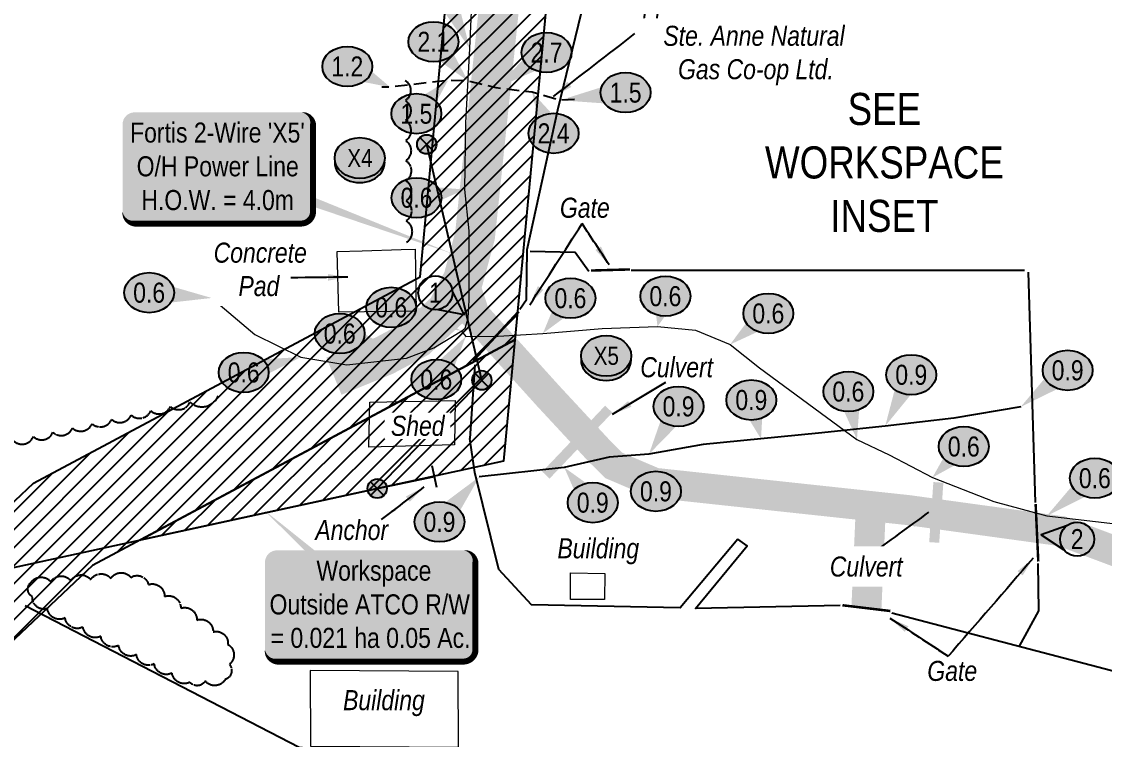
# Model space of a CAD drawing. Extents: x 634962 to 644935, y 5969185 to 5972988.
# Drawn here: x 642798.9 to 642906.8, y 5972466.2 to 5972537.9 of the extents above; entities that cross this region are included whole.
import ezdxf
from ezdxf.enums import TextEntityAlignment as Align

# ---------------------------------------------------------------- set-up
doc = ezdxf.new("R2010")
doc.units = 0
doc.header["$LTSCALE"] = 5
doc.linetypes.add('0', pattern=[1, 1, 0])
doc.linetypes.add('UG_PIPE', pattern=[1.875, 1.25, -0.625])
for name, color, linetype in [('AS-FENCE-DASH', 48, 'foc-FENCE-DASH'), ('AS-PIPE-UG', 44, 'UG_PIPE'), ('AS-PIPE-UG-T', 44, 'Continuous'), ('AS-POWER-BURIED-ATCO PIPELINES', 241, 'foc-POWER_BURIED'), ('AS-POWER-EXISTING-ANC', 72, 'Continuous'), ('AS-POWER-EXISTING-PP', 72, 'Continuous'), ('AS-POWER-OH-ATCO PIPELINES', 241, 'foc-OHPOWER'), ('AS-POWER-T', 104, 'Continuous'), ('AS-ROADS', 254, 'Continuous'), ('AS-SYMBOL', 7, 'Continuous'), ('CG-NOTES', 7, 'Continuous'), ('DETAIL-T', 7, 'Continuous'), ('P-CROSSINGS', 250, 'Continuous'), ('P-ELEVATION', 7, 'Continuous'), ('P-TEMP-ATCO PIPELINES-H_1', 71, 'Continuous'), ('P-TEMP-ATCO PIPELINES-T_1', 104, 'Continuous'), ('P-TEMP-ATCO PIPELINES_1', 104, 'Continuous'), ('T-BUSH', 110, '0')]:
    doc.layers.add(name, color=color, linetype=linetype)
doc.layers.add('AS-GENERAL', color=48, linetype='Continuous', lineweight=18)
doc.layers.add('AS-TELUS-ATCO PIPELINES', color=7, linetype='foc-TEL', lineweight=9, true_color=0xff9c38)
doc.styles.add('1.8', font='ARIALN.TTF', dxfattribs={"height": 1.8})
doc.styles.add('80', font='ARIALN.TTF', dxfattribs={"height": 10})
doc.styles.add('80CG', font='ARIALN.TTF', dxfattribs={"height": 10})
doc.styles.add('80L', font='ARIALN.TTF', dxfattribs={"height": 10})
doc.styles.add('Crossing', font='ARIALN.TTF', dxfattribs={"height": 10})
doc.styles.add('foc-LtypeFont', font='ARIALN.TTF', dxfattribs={"height": 7.35})
doc.linetypes.add('foc-FENCE-DASH', pattern='A,0.5,-0.5,1,-0.5,1,-0.5,1,-0.5,1,-0.5,["X",foc-LtypeFont,S=0.2,R=0,X=-0.625,Y=-0.75],-0.5', length=7.5)
doc.linetypes.add('foc-OHPOWER', pattern='A,10,-1,["O/P",foc-LtypeFont,S=0.2,R=0,X=-0.5,Y=-0.75],-3.25', length=14.25)
doc.linetypes.add('foc-POWER_BURIED', pattern='A,10,-1,["P",foc-LtypeFont,S=0.2,R=0,X=-0.425,Y=-0.75],-2', length=13)
doc.linetypes.add('foc-TEL', pattern='A,2,-1,["T",foc-LtypeFont,S=0.2,R=0,X=-0.425,Y=-0.75],-1.24,8', length=12.24)
doc.dimstyles.new('Compass 1 000', dxfattribs={"dimtxt": 1.8, "dimasz": 2, "dimexe": 0.2, "dimexo": 0.0625, "dimgap": 0.5, "dimtad": 0, "dimtih": 1, "dimtoh": 1, "dimzin": 0, "dimdsep": 46, "dimtxsty": '1.8', "dimcen": 0.1, "dimse1": 1, "dimse2": 1, "dimclrd": 256, "dimclrt": 256, "dimaunit": 1, "dimadec": 4, "dimazin": 0, "dimtfac": 0.06, "dimtofl": 0, "dimtmove": 0, "dimatfit": 0, "dimfxl": 0.2, "dimtolj": 1, "dimtzin": 0, "dimlwd": -1, "dimarcsym": 0})

# ---------------------------------------------------------------- blocks, each defined once
blk = doc.blocks.new('*U453')
at = {"color": 72}
blk.add_line((0.23, -1.08), (-0.23, 1.08), dxfattribs=at)
at = {"layer": 'AS-SYMBOL', "color": 72, "flags": 128}
blk.add_lwpolyline([(-5.71, -1.2), (0, 0)], dxfattribs=at)
blk = doc.blocks.new('POWERPOLE')
h = blk.add_hatch(color=255)
edge = h.paths.add_edge_path()
edge.add_arc((0, 0), 0.96, 0, 360)
at = {"linetype": 'Continuous'}
for p, q in [((0.68, -0.68), (-0.68, 0.68)), ((-0.68, -0.68), (0.68, 0.68))]:
    blk.add_line(p, q, dxfattribs=at)
blk.add_circle((0, 0), 0.96, dxfattribs=at)
blk = doc.blocks.new('*U662')
h = blk.add_hatch(color=255)
edge = h.paths.add_edge_path()
edge.add_line((-41.5, -28.5), (41.5, -28.5))
edge.add_arc((41.5, -22.5), 6, 270, 360)
edge.add_line((47.5, -22.5), (47.5, 21))
edge.add_arc((41.5, 21), 6, 0, 90)
edge.add_line((41.5, 27), (-41.5, 27))
edge.add_arc((-41.5, 21), 6, 90, 180)
edge.add_line((-47.5, 21), (-47.5, -22.5))
edge.add_arc((-41.5, -22.5), 6, 180, 270)
at = {"color": 104, "flags": 128}
blk.add_lwpolyline([(-41.5, -28.5, 3, 3, 0), (41.5, -28.5, 3, 3, 0.414214), (47.5, -22.5, 3, 3, 0), (47.5, 21, 3, 0, 0.414214), (41.5, 27, 0, 0, 0), (-41.5, 27, 0, 0, 0.414214), (-47.5, 21, 0, 0, 0), (-47.5, -22.5, 0, 3, 0.414214)], format="xyseb", close=True, dxfattribs=at)
blk.add_lwpolyline([(117.42, -43.7, 0, 7.5, 0), (0, 0, 0, 0, 0)], format="xyseb", dxfattribs=at)
at = {"color": 104, "style": '80'}
blk.add_attdef('ENTER_TEXT_001', (-26.85, -4.92), '', height=10, dxfattribs=at)
blk = doc.blocks.new('xing2')
h = blk.add_hatch(color=50)
h.dxf.hatch_style = 1
edge = h.paths.add_edge_path()
edge.add_ellipse((0, 0), major_axis=(-12.5, 0), ratio=0.816297, start_angle=0, end_angle=360)
h = blk.add_hatch(color=250)
h.dxf.hatch_style = 1
edge = h.paths.add_edge_path()
edge.add_ellipse((0, -2.05), major_axis=(-12.5, 0), ratio=0.816297, start_angle=0, end_angle=180)
edge.add_line((12.5, -2.05), (12.5, 0))
edge.add_ellipse((0, 0), major_axis=(-12.5, 0), ratio=0.816297, start_angle=0, end_angle=180, ccw=False)
edge.add_line((-12.5, 0), (-12.5, -2.05))
at = {"color": 250}
blk.add_ellipse((0, 0), major_axis=(-12.5, 0), ratio=0.816297, dxfattribs=at)
blk.add_ellipse((0, -2.05), major_axis=(-12.5, 0), ratio=0.816297, start_param=0, end_param=3.141593, dxfattribs=at)
at = {"color": 250, "style": 'Crossing'}
blk.add_attdef('CROSSING', text='', height=9, dxfattribs=at).set_placement((0.09, 0.02), align=Align.MIDDLE_CENTER)
at = {"color": 250, "style": 'Crossing', "flags": 1}
for tag, p in [('OWNER', (0.09, -12.49)), ('DESCRIPTION', (0.09, -25.77)), ('LOCATION', (0.09, -39.3)), ('DWG_REF', (0.09, -52.84))]:
    blk.add_attdef(tag, text='', height=9, dxfattribs=at).set_placement(p, align=Align.MIDDLE_CENTER)
blk = doc.blocks.new('*U495')
at = {"layer": 'P-ELEVATION'}
h = blk.add_hatch(color=111, dxfattribs=at)
h.dxf.hatch_style = 1
edge = h.paths.add_edge_path()
edge.add_ellipse((0, 0), major_axis=(-12.45, 0), ratio=0.803368, start_angle=0, end_angle=360)
at = {"layer": 'P-ELEVATION', "color": 7, "flags": 128}
blk.add_lwpolyline([(0, 0, 12.5, 0, 0), (31.16, -2.65, 0, 0, 0)], format="xyseb", dxfattribs=at)
at = {"layer": 'P-ELEVATION', "color": 7}
blk.add_ellipse((0, 0), major_axis=(-12.45, 0), ratio=0.803368, dxfattribs=at)
at = {"layer": 'P-ELEVATION', "style": '80'}
blk.add_attdef('ELEVATION', text='', height=10, dxfattribs=at).set_placement((0, 0), align=Align.MIDDLE_CENTER)
blk = doc.blocks.new('*U496')
at = {"layer": 'P-ELEVATION'}
h = blk.add_hatch(color=111, dxfattribs=at)
h.dxf.hatch_style = 1
edge = h.paths.add_edge_path()
edge.add_ellipse((0, 0), major_axis=(-12.45, 0), ratio=0.803368, start_angle=0, end_angle=360)
at = {"layer": 'P-ELEVATION', "color": 7, "flags": 128}
blk.add_lwpolyline([(0, 0, 12.5, 0, 0), (28.47, 7.63, 0, 0, 0)], format="xyseb", dxfattribs=at)
at = {"layer": 'P-ELEVATION', "color": 7}
blk.add_ellipse((0, 0), major_axis=(-12.45, 0), ratio=0.803368, dxfattribs=at)
at = {"layer": 'P-ELEVATION', "style": '80'}
blk.add_attdef('ELEVATION', text='', height=10, dxfattribs=at).set_placement((0, 0), align=Align.MIDDLE_CENTER)
blk = doc.blocks.new('*U497')
at = {"layer": 'P-ELEVATION'}
h = blk.add_hatch(color=111, dxfattribs=at)
h.dxf.hatch_style = 1
edge = h.paths.add_edge_path()
edge.add_ellipse((0, 0), major_axis=(-12.45, 0), ratio=0.803368, start_angle=0, end_angle=360)
at = {"layer": 'P-ELEVATION', "color": 7, "flags": 128}
blk.add_lwpolyline([(0, 0, 12.5, 0, 0), (33.25, -12.35, 0, 0, 0)], format="xyseb", dxfattribs=at)
at = {"layer": 'P-ELEVATION', "color": 7}
blk.add_ellipse((0, 0), major_axis=(-12.45, 0), ratio=0.803368, dxfattribs=at)
at = {"layer": 'P-ELEVATION', "style": '80'}
blk.add_attdef('ELEVATION', text='', height=10, dxfattribs=at).set_placement((0, 0), align=Align.MIDDLE_CENTER)
blk = doc.blocks.new('*U498')
at = {"layer": 'P-ELEVATION'}
h = blk.add_hatch(color=111, dxfattribs=at)
h.dxf.hatch_style = 1
edge = h.paths.add_edge_path()
edge.add_ellipse((0, 0), major_axis=(-12.45, 0), ratio=0.803368, start_angle=0, end_angle=360)
at = {"layer": 'P-ELEVATION', "color": 7, "flags": 128}
blk.add_lwpolyline([(0, 0, 12.5, 0, 0), (35.18, -11.73, 0, 0, 0)], format="xyseb", dxfattribs=at)
at = {"layer": 'P-ELEVATION', "color": 7}
blk.add_ellipse((0, 0), major_axis=(-12.45, 0), ratio=0.803368, dxfattribs=at)
at = {"layer": 'P-ELEVATION', "style": '80'}
blk.add_attdef('ELEVATION', text='', height=10, dxfattribs=at).set_placement((0, 0), align=Align.MIDDLE_CENTER)
blk = doc.blocks.new('*U494')
at = {"layer": 'P-ELEVATION'}
h = blk.add_hatch(color=111, dxfattribs=at)
h.dxf.hatch_style = 1
edge = h.paths.add_edge_path()
edge.add_ellipse((0, 0), major_axis=(-12.45, 0), ratio=0.803368, start_angle=0, end_angle=360)
at = {"layer": 'P-ELEVATION', "color": 7, "flags": 128}
blk.add_lwpolyline([(0, 0, 12.5, 0, 0), (14.75, 21.49, 0, 0, 0)], format="xyseb", dxfattribs=at)
at = {"layer": 'P-ELEVATION', "color": 7}
blk.add_ellipse((0, 0), major_axis=(-12.45, 0), ratio=0.803368, dxfattribs=at)
at = {"layer": 'P-ELEVATION', "style": '80'}
blk.add_attdef('ELEVATION', text='', height=10, dxfattribs=at).set_placement((0, 0), align=Align.MIDDLE_CENTER)
blk = doc.blocks.new('*U492')
at = {"layer": 'P-ELEVATION'}
h = blk.add_hatch(color=111, dxfattribs=at)
h.dxf.hatch_style = 1
edge = h.paths.add_edge_path()
edge.add_ellipse((0, 0), major_axis=(-12.45, 0), ratio=0.803368, start_angle=0, end_angle=360)
at = {"layer": 'P-ELEVATION', "color": 7, "flags": 128}
blk.add_lwpolyline([(0, 0, 12.5, 0, 0), (13.92, -30.83, 0, 0, 0)], format="xyseb", dxfattribs=at)
at = {"layer": 'P-ELEVATION', "color": 7}
blk.add_ellipse((0, 0), major_axis=(-12.45, 0), ratio=0.803368, dxfattribs=at)
at = {"layer": 'P-ELEVATION', "style": '80'}
blk.add_attdef('ELEVATION', text='', height=10, dxfattribs=at).set_placement((0, 0), align=Align.MIDDLE_CENTER)
blk = doc.blocks.new('*U493')
at = {"layer": 'P-ELEVATION'}
h = blk.add_hatch(color=111, dxfattribs=at)
h.dxf.hatch_style = 1
edge = h.paths.add_edge_path()
edge.add_ellipse((0, 0), major_axis=(-12.45, 0), ratio=0.803368, start_angle=0, end_angle=360)
at = {"layer": 'P-ELEVATION', "color": 7, "flags": 128}
blk.add_lwpolyline([(0, 0, 12.5, 0, 0), (24.03, 4.09, 0, 0, 0)], format="xyseb", dxfattribs=at)
at = {"layer": 'P-ELEVATION', "color": 7}
blk.add_ellipse((0, 0), major_axis=(-12.45, 0), ratio=0.803368, dxfattribs=at)
at = {"layer": 'P-ELEVATION', "style": '80'}
blk.add_attdef('ELEVATION', text='', height=10, dxfattribs=at).set_placement((0, 0), align=Align.MIDDLE_CENTER)
blk = doc.blocks.new('*U499')
at = {"layer": 'P-ELEVATION'}
h = blk.add_hatch(color=111, dxfattribs=at)
h.dxf.hatch_style = 1
edge = h.paths.add_edge_path()
edge.add_ellipse((0, 0), major_axis=(-12.45, 0), ratio=0.803368, start_angle=0, end_angle=360)
at = {"layer": 'P-ELEVATION', "color": 7, "flags": 128}
blk.add_lwpolyline([(0, 0, 12.5, 0, 0), (-13.73, -17.58, 0, 0, 0)], format="xyseb", dxfattribs=at)
at = {"layer": 'P-ELEVATION', "color": 7}
blk.add_ellipse((0, 0), major_axis=(-12.45, 0), ratio=0.803368, dxfattribs=at)
at = {"layer": 'P-ELEVATION', "style": '80'}
blk.add_attdef('ELEVATION', text='', height=10, dxfattribs=at).set_placement((0, 0), align=Align.MIDDLE_CENTER)
blk = doc.blocks.new('*U500')
at = {"layer": 'P-ELEVATION'}
h = blk.add_hatch(color=111, dxfattribs=at)
h.dxf.hatch_style = 1
edge = h.paths.add_edge_path()
edge.add_ellipse((0, 0), major_axis=(-12.45, 0), ratio=0.803368, start_angle=0, end_angle=360)
at = {"layer": 'P-ELEVATION', "color": 7, "flags": 128}
blk.add_lwpolyline([(0, 0, 12.5, 0, 0), (-3.93, -15.06, 0, 0, 0)], format="xyseb", dxfattribs=at)
at = {"layer": 'P-ELEVATION', "color": 7}
blk.add_ellipse((0, 0), major_axis=(-12.45, 0), ratio=0.803368, dxfattribs=at)
at = {"layer": 'P-ELEVATION', "style": '80'}
blk.add_attdef('ELEVATION', text='', height=10, dxfattribs=at).set_placement((0, 0), align=Align.MIDDLE_CENTER)
blk = doc.blocks.new('*U501')
at = {"layer": 'P-ELEVATION'}
h = blk.add_hatch(color=111, dxfattribs=at)
h.dxf.hatch_style = 1
edge = h.paths.add_edge_path()
edge.add_ellipse((0, 0), major_axis=(-12.45, 0), ratio=0.803368, start_angle=0, end_angle=360)
at = {"layer": 'P-ELEVATION', "color": 7, "flags": 128}
blk.add_lwpolyline([(0, 0, 12.5, 0, 0), (-19.06, -15.5, 0, 0, 0)], format="xyseb", dxfattribs=at)
at = {"layer": 'P-ELEVATION', "color": 7}
blk.add_ellipse((0, 0), major_axis=(-12.45, 0), ratio=0.803368, dxfattribs=at)
at = {"layer": 'P-ELEVATION', "style": '80'}
blk.add_attdef('ELEVATION', text='', height=10, dxfattribs=at).set_placement((0, 0), align=Align.MIDDLE_CENTER)
blk = doc.blocks.new('*U502')
at = {"layer": 'P-ELEVATION'}
h = blk.add_hatch(color=111, dxfattribs=at)
h.dxf.hatch_style = 1
edge = h.paths.add_edge_path()
edge.add_ellipse((0, 0), major_axis=(-12.45, 0), ratio=0.803368, start_angle=0, end_angle=360)
at = {"layer": 'P-ELEVATION', "color": 7, "flags": 128}
blk.add_lwpolyline([(0, 0, 12.5, 0, 0), (4.29, -23.92, 0, 0, 0)], format="xyseb", dxfattribs=at)
at = {"layer": 'P-ELEVATION', "color": 7}
blk.add_ellipse((0, 0), major_axis=(-12.45, 0), ratio=0.803368, dxfattribs=at)
at = {"layer": 'P-ELEVATION', "style": '80'}
blk.add_attdef('ELEVATION', text='', height=10, dxfattribs=at).set_placement((0, 0), align=Align.MIDDLE_CENTER)
blk = doc.blocks.new('*U503')
at = {"layer": 'P-ELEVATION'}
h = blk.add_hatch(color=111, dxfattribs=at)
h.dxf.hatch_style = 1
edge = h.paths.add_edge_path()
edge.add_ellipse((0, 0), major_axis=(-12.45, 0), ratio=0.803368, start_angle=0, end_angle=360)
at = {"layer": 'P-ELEVATION', "color": 7, "flags": 128}
blk.add_lwpolyline([(0, 0, 12.5, 0, 0), (-15.65, -15.49, 0, 0, 0)], format="xyseb", dxfattribs=at)
at = {"layer": 'P-ELEVATION', "color": 7}
blk.add_ellipse((0, 0), major_axis=(-12.45, 0), ratio=0.803368, dxfattribs=at)
at = {"layer": 'P-ELEVATION', "style": '80'}
blk.add_attdef('ELEVATION', text='', height=10, dxfattribs=at).set_placement((0, 0), align=Align.MIDDLE_CENTER)
blk = doc.blocks.new('*U504')
at = {"layer": 'P-ELEVATION'}
h = blk.add_hatch(color=111, dxfattribs=at)
h.dxf.hatch_style = 1
edge = h.paths.add_edge_path()
edge.add_ellipse((0, 0), major_axis=(-12.45, 0), ratio=0.803368, start_angle=0, end_angle=360)
at = {"layer": 'P-ELEVATION', "color": 7, "flags": 128}
blk.add_lwpolyline([(0, 0, 12.5, 0, 0), (-23.97, -18.81, 0, 0, 0)], format="xyseb", dxfattribs=at)
at = {"layer": 'P-ELEVATION', "color": 7}
blk.add_ellipse((0, 0), major_axis=(-12.45, 0), ratio=0.803368, dxfattribs=at)
at = {"layer": 'P-ELEVATION', "style": '80'}
blk.add_attdef('ELEVATION', text='', height=10, dxfattribs=at).set_placement((0, 0), align=Align.MIDDLE_CENTER)
blk = doc.blocks.new('*U486')
at = {"layer": 'P-ELEVATION'}
h = blk.add_hatch(color=111, dxfattribs=at)
h.dxf.hatch_style = 1
edge = h.paths.add_edge_path()
edge.add_ellipse((0, 0), major_axis=(-12.45, 0), ratio=0.803368, start_angle=0, end_angle=360)
at = {"layer": 'P-ELEVATION', "color": 7, "flags": 128}
blk.add_lwpolyline([(0, 0, 12.5, 0, 0), (15.76, 16.6, 0, 0, 0)], format="xyseb", dxfattribs=at)
at = {"layer": 'P-ELEVATION', "color": 7}
blk.add_ellipse((0, 0), major_axis=(-12.45, 0), ratio=0.803368, dxfattribs=at)
at = {"layer": 'P-ELEVATION', "style": '80'}
blk.add_attdef('ELEVATION', text='', height=10, dxfattribs=at).set_placement((0, 0), align=Align.MIDDLE_CENTER)
blk = doc.blocks.new('*U485')
at = {"layer": 'P-ELEVATION'}
h = blk.add_hatch(color=111, dxfattribs=at)
h.dxf.hatch_style = 1
edge = h.paths.add_edge_path()
edge.add_ellipse((0, 0), major_axis=(-12.45, 0), ratio=0.803368, start_angle=0, end_angle=360)
at = {"layer": 'P-ELEVATION', "color": 7, "flags": 128}
blk.add_lwpolyline([(0, 0, 12.5, 0, 0), (17.18, -19.53, 0, 0, 0)], format="xyseb", dxfattribs=at)
at = {"layer": 'P-ELEVATION', "color": 7}
blk.add_ellipse((0, 0), major_axis=(-12.45, 0), ratio=0.803368, dxfattribs=at)
at = {"layer": 'P-ELEVATION', "style": '80'}
blk.add_attdef('ELEVATION', text='', height=10, dxfattribs=at).set_placement((0, 0), align=Align.MIDDLE_CENTER)
blk = doc.blocks.new('*U482')
at = {"layer": 'P-ELEVATION'}
h = blk.add_hatch(color=111, dxfattribs=at)
h.dxf.hatch_style = 1
edge = h.paths.add_edge_path()
edge.add_ellipse((0, 0), major_axis=(-12.45, 0), ratio=0.803368, start_angle=0, end_angle=360)
at = {"layer": 'P-ELEVATION', "color": 7, "flags": 128}
blk.add_lwpolyline([(0, 0, 12.5, 0, 0), (-25.06, -17.69, 0, 0, 0)], format="xyseb", dxfattribs=at)
at = {"layer": 'P-ELEVATION', "color": 7}
blk.add_ellipse((0, 0), major_axis=(-12.45, 0), ratio=0.803368, dxfattribs=at)
at = {"layer": 'P-ELEVATION', "style": '80'}
blk.add_attdef('ELEVATION', text='', height=10, dxfattribs=at).set_placement((0, 0), align=Align.MIDDLE_CENTER)
blk = doc.blocks.new('*U483')
at = {"layer": 'P-ELEVATION'}
h = blk.add_hatch(color=111, dxfattribs=at)
h.dxf.hatch_style = 1
edge = h.paths.add_edge_path()
edge.add_ellipse((0, 0), major_axis=(-12.45, 0), ratio=0.803368, start_angle=0, end_angle=360)
at = {"layer": 'P-ELEVATION', "color": 7, "flags": 128}
blk.add_lwpolyline([(0, 0, 12.5, 0, 0), (-10.65, 20.47, 0, 0, 0)], format="xyseb", dxfattribs=at)
at = {"layer": 'P-ELEVATION', "color": 7}
blk.add_ellipse((0, 0), major_axis=(-12.45, 0), ratio=0.803368, dxfattribs=at)
at = {"layer": 'P-ELEVATION', "style": '80'}
blk.add_attdef('ELEVATION', text='', height=10, dxfattribs=at).set_placement((0, 0), align=Align.MIDDLE_CENTER)
blk = doc.blocks.new('*U484')
at = {"layer": 'P-ELEVATION'}
h = blk.add_hatch(color=111, dxfattribs=at)
h.dxf.hatch_style = 1
edge = h.paths.add_edge_path()
edge.add_ellipse((0, 0), major_axis=(-12.45, 0), ratio=0.803368, start_angle=0, end_angle=360)
at = {"layer": 'P-ELEVATION', "color": 7, "flags": 128}
blk.add_lwpolyline([(0, 0, 12.5, 0, 0), (-32.73, -3.82, 0, 0, 0)], format="xyseb", dxfattribs=at)
at = {"layer": 'P-ELEVATION', "color": 7}
blk.add_ellipse((0, 0), major_axis=(-12.45, 0), ratio=0.803368, dxfattribs=at)
at = {"layer": 'P-ELEVATION', "style": '80'}
blk.add_attdef('ELEVATION', text='', height=10, dxfattribs=at).set_placement((0, 0), align=Align.MIDDLE_CENTER)
blk = doc.blocks.new('*U487')
at = {"layer": 'P-ELEVATION'}
h = blk.add_hatch(color=111, dxfattribs=at)
h.dxf.hatch_style = 1
edge = h.paths.add_edge_path()
edge.add_ellipse((0, 0), major_axis=(-12.45, 0), ratio=0.803368, start_angle=0, end_angle=360)
at = {"layer": 'P-ELEVATION', "color": 7, "flags": 128}
blk.add_lwpolyline([(0, 0, 12.5, 0, 0), (21.44, -10.36, 0, 0, 0)], format="xyseb", dxfattribs=at)
at = {"layer": 'P-ELEVATION', "color": 7}
blk.add_ellipse((0, 0), major_axis=(-12.45, 0), ratio=0.803368, dxfattribs=at)
at = {"layer": 'P-ELEVATION', "style": '80'}
blk.add_attdef('ELEVATION', text='', height=10, dxfattribs=at).set_placement((0, 0), align=Align.MIDDLE_CENTER)
blk = doc.blocks.new('*U529')
at = {"layer": 'P-ELEVATION'}
h = blk.add_hatch(color=111, dxfattribs=at)
h.dxf.hatch_style = 1
edge = h.paths.add_edge_path()
edge.add_ellipse((0, 0), major_axis=(-12.45, 0), ratio=0.803368, start_angle=0, end_angle=360)
at = {"layer": 'P-ELEVATION', "color": 7, "flags": 128}
blk.add_lwpolyline([(0, 0, 12.5, 0, 0), (19.88, 22.48, 0, 0, 0)], format="xyseb", dxfattribs=at)
at = {"layer": 'P-ELEVATION', "color": 7}
blk.add_ellipse((0, 0), major_axis=(-12.45, 0), ratio=0.803368, dxfattribs=at)
at = {"layer": 'P-ELEVATION', "style": '80'}
blk.add_attdef('ELEVATION', text='', height=10, dxfattribs=at).set_placement((0, 0), align=Align.MIDDLE_CENTER)
blk = doc.blocks.new('*U535')
at = {"layer": 'P-ELEVATION'}
h = blk.add_hatch(color=111, dxfattribs=at)
h.dxf.hatch_style = 1
edge = h.paths.add_edge_path()
edge.add_ellipse((0, 0), major_axis=(-12.45, 0), ratio=0.803368, start_angle=0, end_angle=360)
at = {"layer": 'P-ELEVATION', "color": 7, "flags": 128}
blk.add_lwpolyline([(0, 0, 12.5, 0, 0), (-14.18, 17.53, 0, 0, 0)], format="xyseb", dxfattribs=at)
at = {"layer": 'P-ELEVATION', "color": 7}
blk.add_ellipse((0, 0), major_axis=(-12.45, 0), ratio=0.803368, dxfattribs=at)
at = {"layer": 'P-ELEVATION', "style": '80'}
blk.add_attdef('ELEVATION', text='', height=10, dxfattribs=at).set_placement((0, 0), align=Align.MIDDLE_CENTER)
blk = doc.blocks.new('*U534')
at = {"layer": 'P-ELEVATION'}
h = blk.add_hatch(color=111, dxfattribs=at)
h.dxf.hatch_style = 1
edge = h.paths.add_edge_path()
edge.add_ellipse((0, 0), major_axis=(-12.45, 0), ratio=0.803368, start_angle=0, end_angle=360)
at = {"layer": 'P-ELEVATION', "color": 7, "flags": 128}
blk.add_lwpolyline([(0, 0, 12.5, 0, 0), (-23.33, 17.13, 0, 0, 0)], format="xyseb", dxfattribs=at)
at = {"layer": 'P-ELEVATION', "color": 7}
blk.add_ellipse((0, 0), major_axis=(-12.45, 0), ratio=0.803368, dxfattribs=at)
at = {"layer": 'P-ELEVATION', "style": '80'}
blk.add_attdef('ELEVATION', text='', height=10, dxfattribs=at).set_placement((0, 0), align=Align.MIDDLE_CENTER)
blk = doc.blocks.new('*U533')
at = {"layer": 'P-ELEVATION'}
h = blk.add_hatch(color=111, dxfattribs=at)
h.dxf.hatch_style = 1
edge = h.paths.add_edge_path()
edge.add_ellipse((0, 0), major_axis=(-12.45, 0), ratio=0.803368, start_angle=0, end_angle=360)
at = {"layer": 'P-ELEVATION', "color": 7, "flags": 128}
blk.add_lwpolyline([(0, 0, 12.5, 0, 0), (-14.78, -23.86, 0, 0, 0)], format="xyseb", dxfattribs=at)
at = {"layer": 'P-ELEVATION', "color": 7}
blk.add_ellipse((0, 0), major_axis=(-12.45, 0), ratio=0.803368, dxfattribs=at)
at = {"layer": 'P-ELEVATION', "style": '80'}
blk.add_attdef('ELEVATION', text='', height=10, dxfattribs=at).set_placement((0, 0), align=Align.MIDDLE_CENTER)
blk = doc.blocks.new('*U532')
at = {"layer": 'P-ELEVATION'}
h = blk.add_hatch(color=111, dxfattribs=at)
h.dxf.hatch_style = 1
edge = h.paths.add_edge_path()
edge.add_ellipse((0, 0), major_axis=(-12.45, 0), ratio=0.803368, start_angle=0, end_angle=360)
at = {"layer": 'P-ELEVATION', "color": 7, "flags": 128}
blk.add_lwpolyline([(0, 0, 12.5, 0, 0), (4.81, -19.4, 0, 0, 0)], format="xyseb", dxfattribs=at)
at = {"layer": 'P-ELEVATION', "color": 7}
blk.add_ellipse((0, 0), major_axis=(-12.45, 0), ratio=0.803368, dxfattribs=at)
at = {"layer": 'P-ELEVATION', "style": '80'}
blk.add_attdef('ELEVATION', text='', height=10, dxfattribs=at).set_placement((0, 0), align=Align.MIDDLE_CENTER)
blk = doc.blocks.new('*U531')
at = {"layer": 'P-ELEVATION'}
h = blk.add_hatch(color=111, dxfattribs=at)
h.dxf.hatch_style = 1
edge = h.paths.add_edge_path()
edge.add_ellipse((0, 0), major_axis=(-12.45, 0), ratio=0.803368, start_angle=0, end_angle=360)
at = {"layer": 'P-ELEVATION', "color": 7, "flags": 128}
blk.add_lwpolyline([(0, 0, 12.5, 0, 0), (-13, -25.59, 0, 0, 0)], format="xyseb", dxfattribs=at)
at = {"layer": 'P-ELEVATION', "color": 7}
blk.add_ellipse((0, 0), major_axis=(-12.45, 0), ratio=0.803368, dxfattribs=at)
at = {"layer": 'P-ELEVATION', "style": '80'}
blk.add_attdef('ELEVATION', text='', height=10, dxfattribs=at).set_placement((0, 0), align=Align.MIDDLE_CENTER)
blk = doc.blocks.new('*U530')
at = {"layer": 'P-ELEVATION'}
h = blk.add_hatch(color=111, dxfattribs=at)
h.dxf.hatch_style = 1
edge = h.paths.add_edge_path()
edge.add_ellipse((0, 0), major_axis=(-12.45, 0), ratio=0.803368, start_angle=0, end_angle=360)
at = {"layer": 'P-ELEVATION', "color": 7, "flags": 128}
blk.add_lwpolyline([(0, 0, 12.5, 0, 0), (-23.41, -18.25, 0, 0, 0)], format="xyseb", dxfattribs=at)
at = {"layer": 'P-ELEVATION', "color": 7}
blk.add_ellipse((0, 0), major_axis=(-12.45, 0), ratio=0.803368, dxfattribs=at)
at = {"layer": 'P-ELEVATION', "style": '80'}
blk.add_attdef('ELEVATION', text='', height=10, dxfattribs=at).set_placement((0, 0), align=Align.MIDDLE_CENTER)
blk = doc.blocks.new('*U628')
at = {"layer": 'CG-NOTES', "color": 182}
blk.add_lwpolyline([(1.2, -8.4), (14.4, -10.8), (8.4, 1.2)], dxfattribs=at)
blk.add_circle((0, 0), 8.49, dxfattribs=at)
at = {"color": 182, "style": '80L'}
blk.add_attdef('#', text='', height=10, dxfattribs=at).set_placement((0, 0), align=Align.MIDDLE_CENTER)
blk = doc.blocks.new('*U629')
at = {"layer": 'CG-NOTES', "color": 182}
blk.add_lwpolyline([(-5.27, 6.65), (-17.88, 2.07), (-6.65, -5.27)], dxfattribs=at)
blk.add_circle((0, 0), 8.49, dxfattribs=at)
at = {"color": 182, "style": '80L'}
blk.add_attdef('#', text='', height=10, dxfattribs=at).set_placement((0, 0), align=Align.MIDDLE_CENTER)
blk = doc.blocks.new('*U851')
h = blk.add_hatch(color=255)
edge = h.paths.add_edge_path()
edge.add_line((-46.5, -28.5), (46.5, -28.5))
edge.add_arc((46.5, -22.5), 6, 270, 360)
edge.add_line((52.5, -22.5), (52.5, 21))
edge.add_arc((46.5, 21), 6, 0, 90)
edge.add_line((46.5, 27), (-46.5, 27))
edge.add_arc((-46.5, 21), 6, 90, 180)
edge.add_line((-52.5, 21), (-52.5, -22.5))
edge.add_arc((-46.5, -22.5), 6, 180, 270)
at = {"color": 104, "flags": 128}
blk.add_lwpolyline([(-53.59, 47.63, 0, 7.5, 0), (0, 0, 0, 0, 0)], format="xyseb", dxfattribs=at)
blk.add_lwpolyline([(-46.5, -28.5, 3, 3, 0), (46.5, -28.5, 3, 3, 0.414214), (52.5, -22.5, 3, 3, 0), (52.5, 21, 3, 0, 0.414214), (46.5, 27, 0, 0, 0), (-46.5, 27, 0, 0, 0.414214), (-52.5, 21, 0, 0, 0), (-52.5, -22.5, 0, 3, 0.414214)], format="xyseb", close=True, dxfattribs=at)
at = {"color": 104, "style": '80'}
blk.add_attdef('ENTER_TEXT_001', (-26.85, -4.92), '', height=10, dxfattribs=at)

msp = doc.modelspace()

# ---------------------------------------------------------------- hatches: boundary and pattern name
at = {"layer": 'P-TEMP-ATCO PIPELINES-H_1'}
h = msp.add_hatch(dxfattribs=at)
h.set_pattern_fill('ANSI31', color=256, scale=0.399897)
h.set_pattern_definition([(45, (-2290.4184, 2284.8641), (-0.89779543018, 0.89779543018), [])])
h.paths.add_polyline_path([(642862.894, 5972359.362), (642870.521, 5972365.847), (642794.99, 5972445.738), (642795.781, 5972474.002), (642805.934, 5972483.601), (642848.072, 5972506.099), (642852.869, 5972557.434), (642842.8, 5972557.131), (642838.618, 5972512.384), (642800.041, 5972491.788), (642767.12, 5972460.664)])
h = msp.add_hatch(dxfattribs=at)
h.set_pattern_fill('ANSI31', color=256, scale=0.399897)
h.set_pattern_definition([(45, (-2455.2459, 754.4237), (-0.89779543018, 0.89779543018), [])])
h.paths.add_polyline_path([(642848.072, 5972506.099), (642846.942, 5972494.009), (642810.657, 5972486.123)])

# ---------------------------------------------------------------- linework, layer by layer
at = {"layer": 'AS-FENCE-DASH', "ltscale": 0.2, "flags": 128}
for points in [[(642848.571, 5972509.182), (642849.207, 5972510.127), (642849.283, 5972515.119), (642852.337, 5972529.06), (642857.044, 5972548.368), (642867.373, 5972557.722), (642872.359, 5972559.399), (642892.121, 5972559.67)], [(642855.424, 5972512.912), (642854.06, 5972514.81), (642849.577, 5972514.916)], [(642898.868, 5972513.03), (642859.658, 5972513.033)], [(642899.976, 5972489.886), (642899.295, 5972512.865)], [(642844.071, 5972503.613), (642843.582, 5972496.263)], [(642870.286, 5972486.224), (642864.538, 5972479.357), (642849.732, 5972479.672), (642846.456, 5972483.174), (642844.082, 5972492.866), (642843.582, 5972496.263)], [(642880.485, 5972479.584), (642866.071, 5972479.302), (642871.211, 5972485.537), (642870.286, 5972486.224)], [(642898.375, 5972475.542), (642900.31, 5972479.075), (642900.259, 5972483.777)], [(642799.208, 5972479.591), (642826.554, 5972465.474), (642828.621, 5972465.27), (642830.128, 5972460.375)], [(642974.965, 5972406.33), (642962.971, 5972458.724), (642942.158, 5972464.003), (642904.166, 5972473.993), (642885.649, 5972478.847)]]:
    msp.add_lwpolyline(points, dxfattribs=at)
at = {"layer": 'AS-GENERAL', "flags": 128}
for points in [[(642836.708, 5972515.121), (642838.103, 5972515.168), (642838.228, 5972508.974), (642830.496, 5972508.871), (642830.326, 5972514.906), (642832.827, 5972514.99)], [(642833.602, 5972499.902), (642842.116, 5972500.038), (642842.032, 5972495.627), (642833.509, 5972495.396)], [(642853.621, 5972482.844), (642857.026, 5972482.796), (642857.002, 5972480.205), (642853.594, 5972480.204)], [(642827.652, 5972473.108), (642827.666, 5972465.565), (642842.429, 5972465.478), (642842.415, 5972473.021)]]:
    msp.add_lwpolyline(points, close=True, dxfattribs=at)
for points, const_width in [([(642855.648, 5972513.02), (642859.53, 5972513.13)], 0.25), ([(642843.886, 5972504.019), (642848.447, 5972508.932)], 0.25), ([(642857.423, 5972499.192), (642851.159, 5972492.605)], 1), ([(642889.88, 5972485.887), (642890.294, 5972491.88)], 1), ([(642900.258, 5972483.99), (642899.994, 5972489.714)], 0.25), ([(642880.731, 5972479.623), (642885.507, 5972479.048)], 0.25)]:
    msp.add_lwpolyline(points, dxfattribs=dict(at, const_width=const_width))
at = {"layer": 'AS-PIPE-UG', "ltscale": 0.2, "flags": 128}
msp.add_lwpolyline([(642853.991, 5972530.073), (642852.56, 5972530.014), (642849.788, 5972530.803), (642846.21, 5972531.238), (642843.372, 5972531.94), (642841.386, 5972531.989), (642835.636, 5972531.31), (642834.8, 5972531.304)], dxfattribs=at)
at = {"layer": 'AS-POWER-BURIED-ATCO PIPELINES', "flags": 128}
msp.add_lwpolyline([(642898.506, 5972499.417), (642891.85, 5972498.3), (642884.995, 5972497.503), (642878.328, 5972496.792), (642872.603, 5972496.222), (642866.835, 5972495.654), (642861.432, 5972494.694), (642857.465, 5972494.414), (642852.99, 5972493.366), (642844.516, 5972492.437)], dxfattribs=at)
at = {"layer": 'AS-POWER-OH-ATCO PIPELINES', "ltscale": 0.2, "flags": 128}
msp.add_lwpolyline([(642755.797, 5972474.199), (642834.327, 5972491.268), (642844.766, 5972502.072), (642839.271, 5972525.61)], dxfattribs=at)
at = {"layer": 'AS-ROADS', "flags": 128}
msp.add_lwpolyline([(642830.015, 5972502.48, 3.999, 3.999, 0), (642835.017, 5972504.52, 3.999, 3.999, 0), (642838.289, 5972506.267, 3.999, 3.999, 0), (642841.279, 5972509.043, 3.999, 3.999, 0), (642842.904, 5972512.114, 3.999, 3.999, 0), (642844.08, 5972516.46, 3.999, 3.999, 0), (642846.72, 5972541.584, 3.999, 3.999, 0), (642848.712, 5972566.679, 0, 0, 0)], format="xyseb", dxfattribs=at)
at = {"layer": 'AS-ROADS', "const_width": 2.999, "flags": 128}
for points in [[(642842.904, 5972512.114), (642844.048, 5972508.63), (642851.351, 5972500.539), (642856.494, 5972494.993), (642857.933, 5972493.572), (642861.999, 5972491.837), (642887.283, 5972489.116), (642902.601, 5972487.007), (642910.567, 5972484.027), (642962.872, 5972464.061), (642965.811, 5972461.932), (642979.135, 5972406.33)], [(642883.555, 5972489.21), (642883.119, 5972479.335)]]:
    msp.add_lwpolyline(points, dxfattribs=at)
at = {"layer": 'AS-TELUS-ATCO PIPELINES', "ltscale": 0.2, "flags": 128}
for points in [[(642817.818, 5972510.283), (642822.142, 5972506.639), (642826.708, 5972504.378), (642831.319, 5972503.605), (642837.24, 5972504.261), (642839.985, 5972505.304), (642842.756, 5972507), (642843.116, 5972507.277), (642843.388, 5972508.266), (642843.506, 5972510.069), (642843.497, 5972516.981), (642843.059, 5972521.101), (642843.157, 5972527.772), (642843.553, 5972535.177), (642844.058, 5972546.257), (642843.987, 5972550.632), (642843.261, 5972553.963), (642842.314, 5972555.861), (642841.256, 5972557.047), (642840.07, 5972558.316), (642837.443, 5972559.169), (642832.523, 5972558.26)], [(642842.752, 5972506.984), (642843.174, 5972506.439), (642846.402, 5972506.456), (642850.854, 5972506.745), (642856.773, 5972507.232), (642862.286, 5972507.453), (642866.059, 5972507.081), (642869.525, 5972505.639), (642872.472, 5972503.326), (642882.177, 5972496.163), (642885.382, 5972494.62), (642889.7, 5972492.365), (642895.837, 5972489.988), (642901.105, 5972488.543), (642908.84, 5972487.634), (642914.119, 5972487.136), (642921.732, 5972486.83), (642928.74, 5972487.263), (642933.32, 5972488.712), (642936.647, 5972490.439), (642941.46, 5972493.809), (642947.641, 5972498.473), (642953.317, 5972502.811)]]:
    msp.add_lwpolyline(points, dxfattribs=at)
at = {"layer": 'P-TEMP-ATCO PIPELINES_1', "flags": 128}
msp.add_lwpolyline([(642826.771, 5972397.57), (642767.12, 5972460.664), (642800.041, 5972491.788), (642838.618, 5972512.384), (642842.8, 5972557.131), (642852.869, 5972557.434), (642848.072, 5972506.099), (642805.934, 5972483.601), (642795.781, 5972474.002), (642794.99, 5972445.738), (642870.521, 5972365.847)], dxfattribs=at)
msp.add_lwpolyline([(642848.072, 5972506.099), (642846.942, 5972494.009), (642810.657, 5972486.123)], close=True, dxfattribs=at)
at = {"layer": 'T-BUSH', "flags": 128}
for points in [[(642837.135, 5972531.978, -0.5205671), (642837.148, 5972529.978, -0.5205671), (642837.162, 5972527.979, -0.5205671), (642837.176, 5972525.979, -0.5205671), (642837.189, 5972523.98, -0.5205671), (642837.203, 5972521.98, -0.5205671), (642837.217, 5972519.981, -0.5205671), (642837.231, 5972517.981, -0.5205671), (642837.246, 5972515.817, -0.5205671)], [(642798.086, 5972496.015, 0.5205671), (642800.039, 5972496.446, 0.5205671), (642801.991, 5972496.877, 0.5205671), (642803.944, 5972497.308, 0.5205671), (642805.896, 5972497.739, 0.5205671), (642807.849, 5972498.169, 0.5205671), (642809.801, 5972498.6, 0.5205671), (642811.754, 5972499.031, 0.5205671), (642813.706, 5972499.462, 0.5205671), (642815.659, 5972499.893, 0.5205671), (642818.473, 5972500.513, 0.5205671)]]:
    msp.add_lwpolyline(points, format="xyb", dxfattribs=at)
msp.add_lwpolyline([(642815.648, 5972471.94, -0.5205671), (642813.871, 5972472.858, -0.5205671), (642812.095, 5972473.776, -0.5205671), (642810.319, 5972474.694, -0.5205671), (642808.542, 5972475.612, -0.5205671), (642806.766, 5972476.53, -0.5205671), (642804.99, 5972477.448, -0.5205671), (642803.213, 5972478.366, -0.5205671), (642801.437, 5972479.284, -0.5205671), (642799.94, 5972480.475, -0.5205671), (642799.776, 5972481.85, -0.5205671), (642801.772, 5972481.961, -0.5205671), (642803.769, 5972482.071, -0.5205671), (642805.765, 5972482.182, -0.5205671), (642807.762, 5972482.292, -0.5205671), (642809.758, 5972482.402, -0.5205671), (642811.51, 5972481.685, -0.5205671), (642813.125, 5972480.506, -0.5205671), (642814.74, 5972479.328, -0.5205671), (642816.355, 5972478.149, -0.5205671), (642817.971, 5972476.971, -0.5205671), (642819.447, 5972475.715, -0.5205671), (642819.591, 5972473.721, -0.5205671), (642819.172, 5972472.212, -0.5205671), (642817.178, 5972472.058, -0.5205671)], format="xyb", close=True, dxfattribs=at)

# ---------------------------------------------------------------- block references
at = {"layer": 'AS-POWER-EXISTING-ANC', "xscale": 0.99974368, "yscale": 0.99974368, "zscale": 0.99974368}
msp.add_blockref('*U453', (642840.035, 5972492.463), dxfattribs=at)
at = {"layer": 'AS-POWER-EXISTING-PP'}
for p in [(642839.271, 5972525.61), (642844.766, 5972502.072), (642834.327, 5972491.268)]:
    msp.add_blockref('POWERPOLE', p, dxfattribs=at)
at = {"layer": 'CG-NOTES', "xscale": 0.1999487360000004, "yscale": 0.1999487360000004, "zscale": 0.1999487360000004}
for name, p, values in [('*U628', (642840.13, 5972510.801), {'#': '1'}), ('*U629', (642904.134, 5972486.222), {'#': '2'})]:
    msp.add_blockref(name, p, dxfattribs=at).add_auto_attribs(values)
at = {"layer": 'P-CROSSINGS', "color": 5, "xscale": 0.2000000000000005, "yscale": 0.2000000000000005, "zscale": 0.2000000000000005}
msp.add_blockref('xing2', (642832.592, 5972524.245), dxfattribs=at).add_auto_attribs({'CROSSING': 'X4'})
at = {"layer": 'P-ELEVATION', "color": 255, "xscale": 0.1999418083815331, "yscale": 0.1999418083815331, "zscale": 0.1999418083815331}
for name, p, values in [('*U492', (642840.77, 5972541.34), {'ELEVATION': '0.6'}), ('*U485', (642839.938, 5972535.844), {'ELEVATION': '2.1'}), ('*U482', (642851.221, 5972534.774), {'ELEVATION': '2.7'}), ('*U487', (642831.35, 5972533.382), {'ELEVATION': '1.2'}), ('*U486', (642838.235, 5972528.67), {'ELEVATION': '1.5'}), ('*U483', (642851.918, 5972526.71), {'ELEVATION': '2.4'}), ('*U484', (642859.104, 5972530.777), {'ELEVATION': '1.5'}), ('*U493', (642838.254, 5972520.282), {'ELEVATION': '0.6'}), ('*U500', (642863.071, 5972510.463), {'ELEVATION': '0.6'}), ('*U498', (642835.722, 5972509.345), {'ELEVATION': '0.6'}), ('*U499', (642853.601, 5972510.26), {'ELEVATION': '0.6'}), ('*U497', (642830.592, 5972506.729), {'ELEVATION': '0.6'}), ('*U494', (642840.226, 5972502.143), {'ELEVATION': '0.6'}), ('*U496', (642821.017, 5972502.852), {'ELEVATION': '0.6'}), ('*U530', (642903.187, 5972503.065), {'ELEVATION': '0.9'}), ('*U531', (642887.594, 5972502.619), {'ELEVATION': '0.9'}), ('*U502', (642881.319, 5972500.946), {'ELEVATION': '0.6'}), ('*U503', (642892.829, 5972495.463), {'ELEVATION': '0.6'}), ('*U534', (642862.131, 5972490.989), {'ELEVATION': '0.9'}), ('*U535', (642855.826, 5972489.862), {'ELEVATION': '0.9'}), ('*U504', (642905.899, 5972492.303), {'ELEVATION': '0.6'}), ('*U529', (642840.542, 5972487.941), {'ELEVATION': '0.9'})]:
    msp.add_blockref(name, p, dxfattribs=at).add_auto_attribs(values)

# ---------------------------------------------------------------- texts
at = {"layer": 'AS-PIPE-UG-T', "insert": (642859.36, 5972540.776), "char_height": 1.99949, "attachment_point": 1, "style": '80L'}
msp.add_mtext_dynamic_manual_height_columns('\\pi0.016413;{\\fArial Narrow|b0|i1|c0|p34;Approximate Location of\\P\\pi3.5094;Ste. Anne Natural \\P\\pi4.9749;Gas Co-op Ltd.}', width=25.0346, gutter_width=100.026, heights=[0], dxfattribs=at)
at = {"layer": 'DETAIL-T', "color": 3, "insert": (642884.911, 5972523.786), "char_height": 3.1992, "width": 25.07769, "attachment_point": 5, "style": '80CG'}
msp.add_mtext('SEE\\PWORKSPACE\\PINSET', dxfattribs=at)

# ---------------------------------------------------------------- leaders
at = {"layer": 'AS-GENERAL', "path_type": 1}
msp.add_leader([(642889.31, 5972488.902), (642883.38, 5972484.563)], dimstyle='Compass 1 000', override={"dimgap": 0.5, "dimtad": 0}, dxfattribs=at)
at = {"layer": 'AS-PIPE-UG-T', "path_type": 1}
msp.add_leader([(642851.913, 5972530.382), (642860.035, 5972536.658)], dimstyle='Compass 1 000', override={"dimgap": 0.5, "dimtad": 0}, dxfattribs=at)

# ---------------------------------------------------------------- next in the draw order: texts
at = {"layer": 'AS-GENERAL', "char_height": 2, "attachment_point": 1, "style": '80L', "bg_fill": 2}
for s, width, insert in [('\\pi0.59065;{\\fArial Narrow|b0|i1|c0|p34;Gate}', 5.87026, (642851.963, 5972520.288)), ('\\pi0.11606;{\\fArial Narrow|b0|i1|c0|p34;Concrete\\P\\pi2.5929;Pad}', 9.26349, (642817.904, 5972515.805)), ('\\pi0.11557;{\\fArial Narrow|b0|i1|c0|p34;Culvert}', 7.36893, (642860.454, 5972504.373)), ('\\pi0.14197;{\\fArial Narrow|b0|i1|c0|p34;Anchor}', 7.74233, (642828.021, 5972488.133)), ('\\pi0.061889;{\\fArial Narrow|b0|i1|c0|p34;Building}', 8.17016, (642852.242, 5972486.303)), ('\\pi0.11557;{\\fArial Narrow|b0|i1|c0|p34;Culvert}', 7.36893, (642879.353, 5972484.487)), ('\\pi0.59065;{\\fArial Narrow|b0|i1|c0|p34;Gate}', 5.87026, (642888.602, 5972474.075)), ('\\pi0.061889;{\\fArial Narrow|b0|i1|c0|p34;Building}', 8.17016, (642830.866, 5972471.154))]:
    msp.add_mtext_dynamic_manual_height_columns(s, width=width, gutter_width=4.999, heights=[0], dxfattribs=dict(at, insert=insert))
at = {"layer": 'AS-GENERAL', "insert": (642835.385, 5972498.527), "char_height": 2, "attachment_point": 1, "style": '80L', "bg_fill": 3, "box_fill_scale": 1.15, "bg_fill_color": 256, "bg_fill_true_color": 256, "bg_fill_transparency": 0}
msp.add_mtext_dynamic_manual_height_columns('\\pi0.31467;{\\fArial Narrow|b0|i1|c0|p34;Shed}', width=5.92948, gutter_width=4.999, heights=[0], dxfattribs=at)

# ---------------------------------------------------------------- next in the draw order: block references
at = {"layer": 'AS-POWER-T'}
ref = msp.add_blockref('*U662', (642818.437, 5972523.408), dxfattribs=dict(at, xscale=0.1999487360000005, yscale=0.1999487360000005, zscale=0.1999487360000005))
ref.add_attrib('ENTER_TEXT_001', "Fortis 2-Wire 'X5'", (642809.686, 5972525.789), dxfattribs={"layer": '0', "color": 104, "height": 1.99949, "style": '80'})
ref.add_attrib('ENTER_TEXT_002', 'O/H Power Line', (642810.345, 5972522.421), dxfattribs={"layer": '0', "color": 104, "height": 1.99949, "style": '80'})
ref.add_attrib('ENTER_TEXT_003', 'H.O.W. = 4.0m', (642810.816, 5972519.054), dxfattribs={"layer": '0', "color": 104, "height": 1.99949, "style": '80'})
at = {"layer": 'P-CROSSINGS', "color": 5, "xscale": 0.2000000000000005, "yscale": 0.2000000000000005, "zscale": 0.2000000000000005}
msp.add_blockref('xing2', (642857.161, 5972504.506), dxfattribs=at).add_auto_attribs({'CROSSING': 'X5'})
at = {"layer": 'P-ELEVATION', "color": 255, "xscale": 0.1999418083815331, "yscale": 0.1999418083815331, "zscale": 0.1999418083815331}
for name, p, values in [('*U495', (642811.589, 5972510.813), {'ELEVATION': '0.6'}), ('*U501', (642873.337, 5972508.737), {'ELEVATION': '0.6'}), ('*U532', (642871.642, 5972500.101), {'ELEVATION': '0.9'}), ('*U533', (642864.387, 5972499.465), {'ELEVATION': '0.9'})]:
    msp.add_blockref(name, p, dxfattribs=at).add_auto_attribs(values)
at = {"layer": 'P-TEMP-ATCO PIPELINES-T_1', "color": 3}
ref = msp.add_blockref('*U851', (642833.634, 5972479.704), dxfattribs=dict(at, xscale=0.1999487360000001, yscale=0.1999487360000001, zscale=0.1999487360000001))
ref.add_attrib('ENTER_TEXT_001', ' Workspace', (642827.637, 5972482.076), dxfattribs={"layer": '0', "color": 104, "height": 1.9995, "style": '80'})
ref.add_attrib('ENTER_TEXT_002', 'Outside ATCO R/W', (642823.594, 5972478.708), dxfattribs={"layer": '0', "color": 104, "height": 1.99949, "style": '80'})
ref.add_attrib('ENTER_TEXT_003', '= 0.021 ha 0.05 Ac.', (642823.702, 5972475.367), dxfattribs={"layer": '0', "color": 104, "height": 1.99949, "style": '80'})

# ---------------------------------------------------------------- next in the draw order: leaders
at = {"layer": 'AS-GENERAL', "path_type": 1}
for points in [[(642849.544, 5972509.601), (642854.771, 5972517.698)], [(642857.467, 5972513.573), (642854.771, 5972517.698)], [(642831.413, 5972512.365), (642825.714, 5972512.291)], [(642857.81, 5972498.675), (642863.129, 5972501.89)], [(642838.972, 5972491.422), (642834.72, 5972488.164)], [(642899.757, 5972484.321), (642891.28, 5972474.547)], [(642885.448, 5972478.343), (642891.28, 5972474.547)]]:
    msp.add_leader(points, dimstyle='Compass 1 000', override={"dimgap": 0.5, "dimtad": 0}, dxfattribs=at)

doc.saveas('drawing.dxf')
